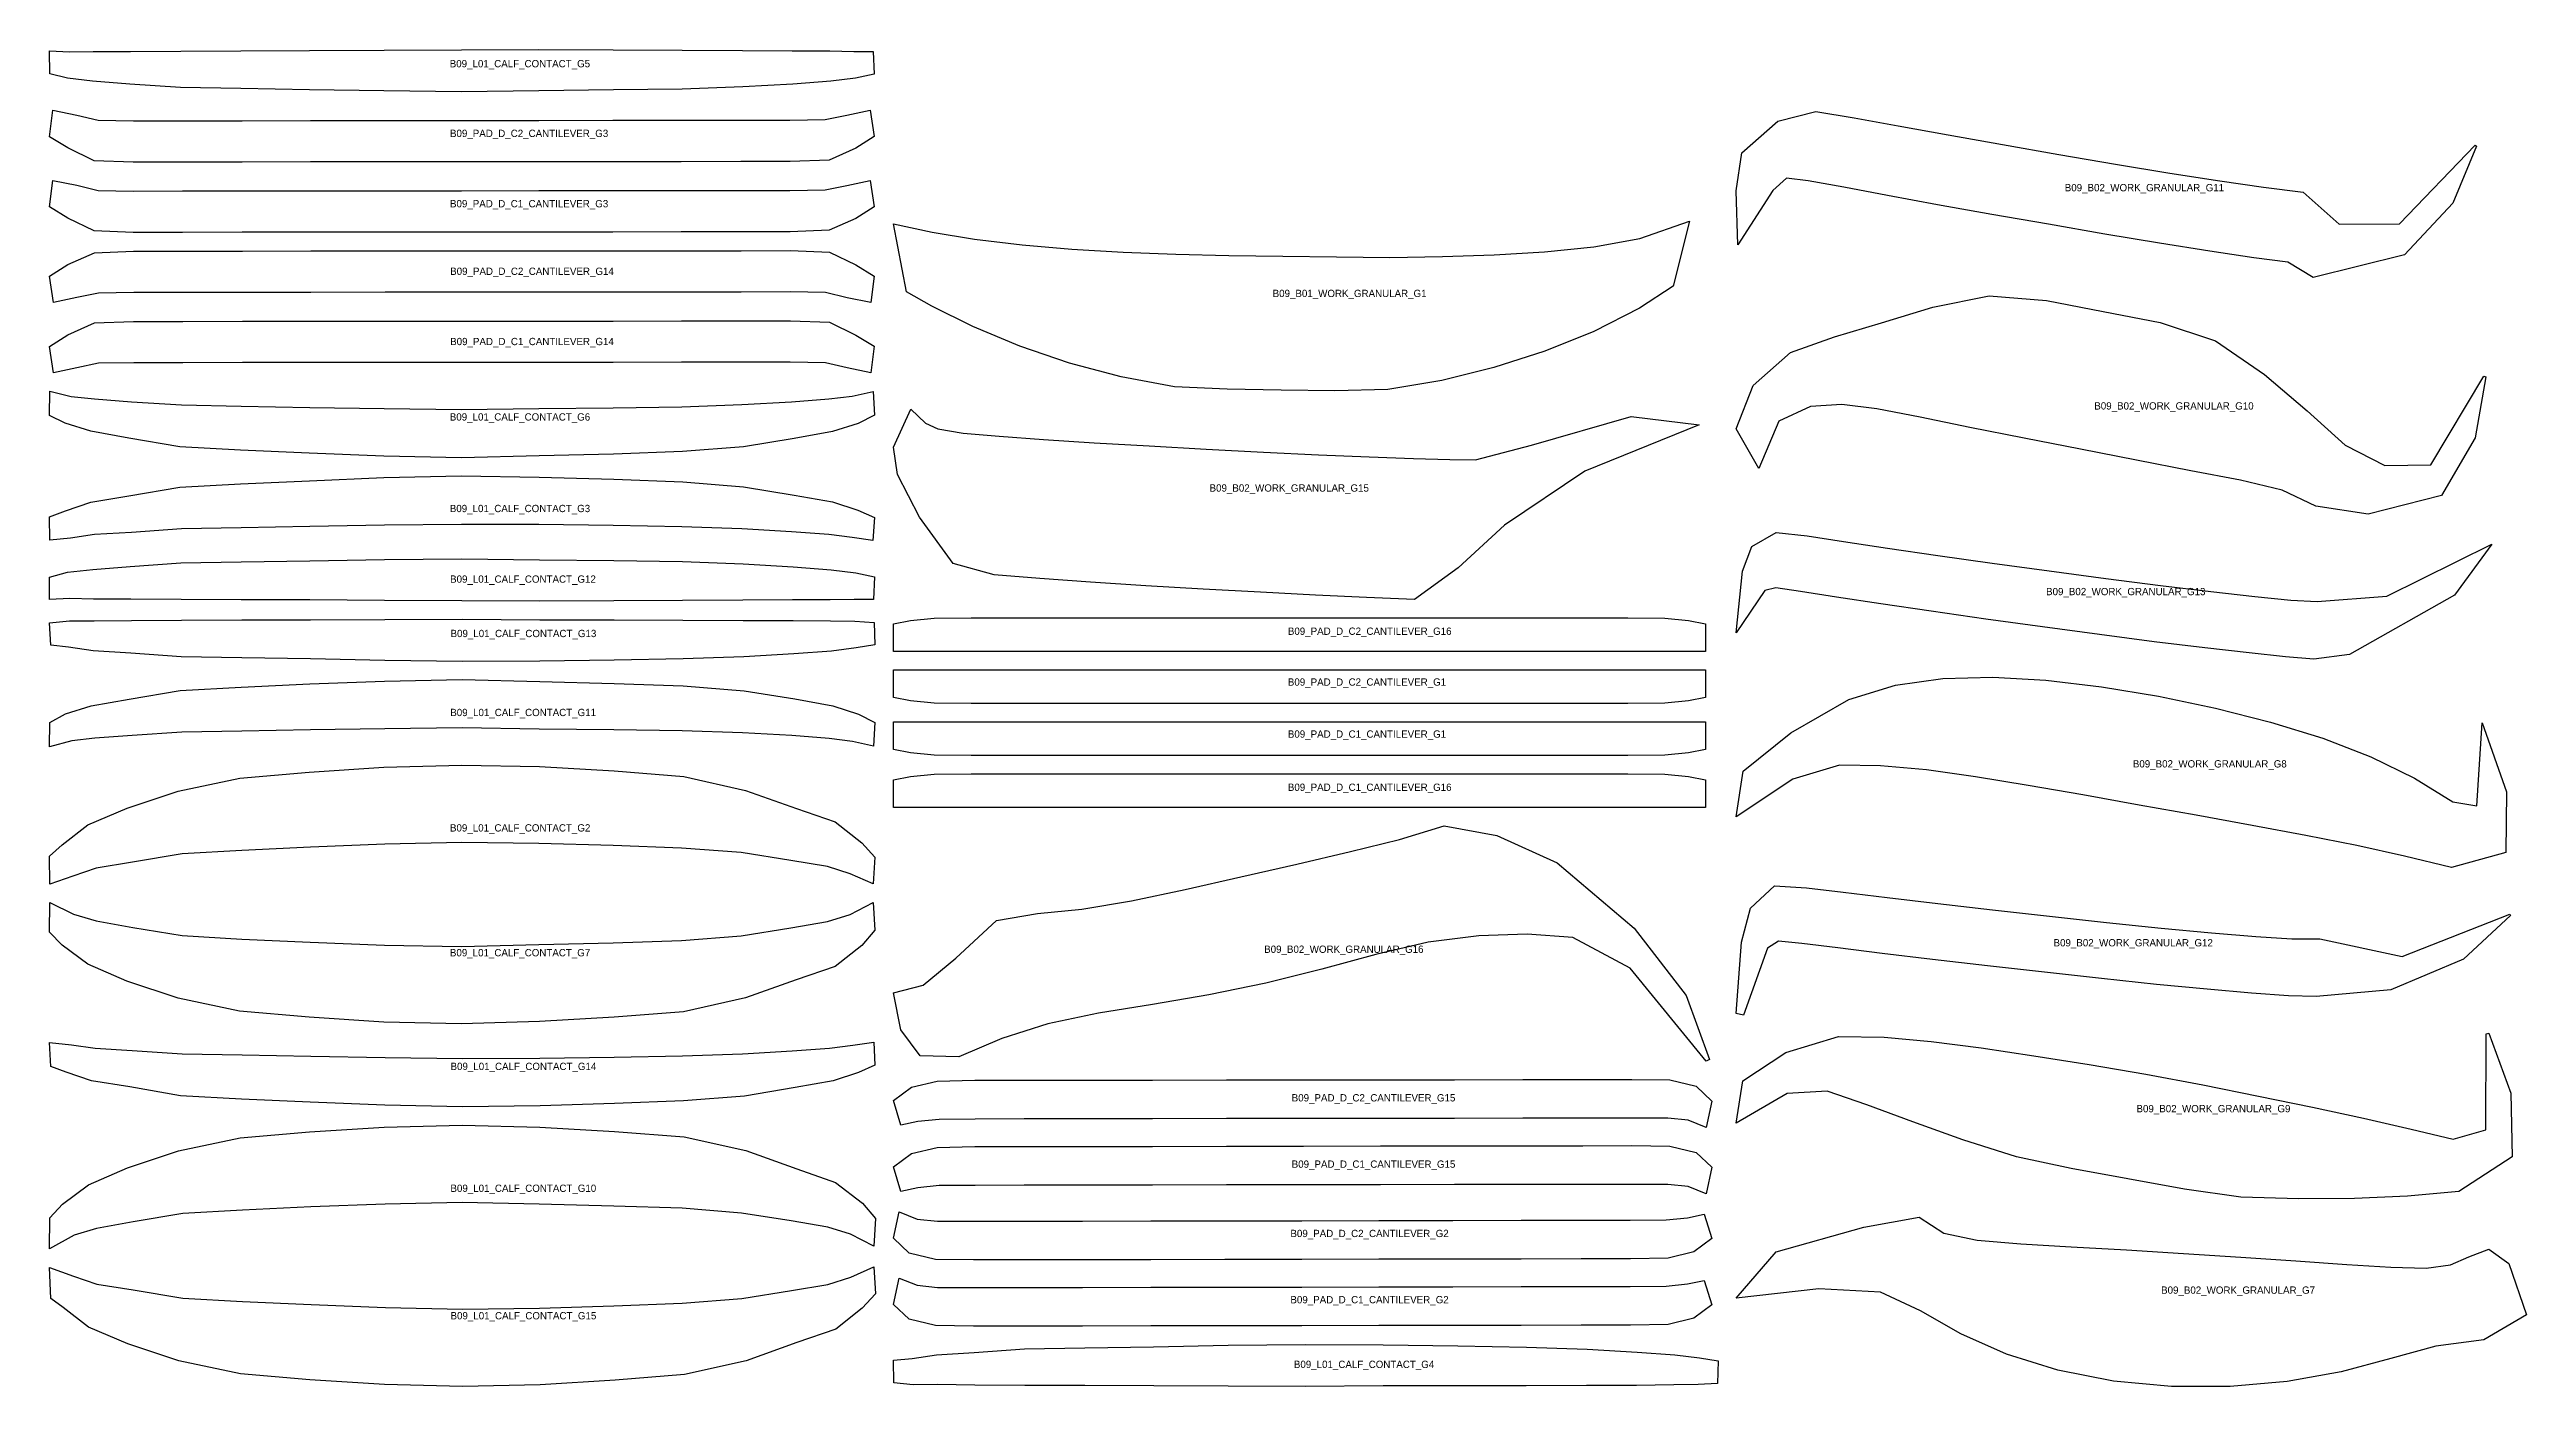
# Model space of a CAD drawing. Header units: millimetres. Extents: x 15 to 17457, y 15 to 1484.
# Drawn here: x 1888 to 4606, y 15 to 1483 of the extents above; entities that cross this region are included whole.
import ezdxf

# ---------------------------------------------------------------- set-up
doc = ezdxf.new("R2010")
doc.units = ezdxf.units.MM

msp = doc.modelspace()

# ---------------------------------------------------------------- linework, layer by layer
for points in [[(1887.9, 1481.2), (1909.9, 1479.9), (1935.9, 1480.6), (1976.9, 1480.5), (2031.9, 1480.9), (2097.9, 1481.2), (2173.2, 1481.4), (2254.9, 1481.9), (2339.9, 1482.3), (2424.8, 1482.6), (2506.5, 1482.3), (2581.9, 1481.8), (2648.1, 1481.6), (2702.8, 1481.1), (2744.1, 1481), (2770.3, 1480.4), (2791.5, 1480.5), (2792.6, 1455.6), (2772.3, 1451.2), (2745.1, 1448), (2703.6, 1444.6), (2648.5, 1441.6), (2582.1, 1439.2), (2506.6, 1438.2), (2424.9, 1437.4), (2339.9, 1436.1), (2254.8, 1437.1), (2173.1, 1438.3), (2097.8, 1439.7), (2031.5, 1440.8), (1976, 1444.6), (1934.9, 1447.9), (1907.5, 1451), (1888.2, 1455.9), (1887.9, 1481.2)], [(1891.7, 1416), (1917.7, 1410.7), (1941.3, 1405), (1979.9, 1404.4), (2033.7, 1404.5), (2099.4, 1404.5), (2174.3, 1404.6), (2255.6, 1404.7), (2340.1, 1404.7), (2424.6, 1404.8), (2505.9, 1404.9), (2580.8, 1404.9), (2646.5, 1405), (2700.3, 1405), (2739.1, 1405.7), (2762.8, 1410.5), (2788.4, 1416.1), (2792.7, 1387.2), (2772.6, 1374.4), (2743.2, 1361.3), (2700.6, 1359.6), (2646.5, 1359.6), (2580.9, 1359.5), (2506, 1359.5), (2424.7, 1359.4), (2340.1, 1359.3), (2255.6, 1359.2), (2174.3, 1359.2), (2099.4, 1359.1), (2033.7, 1359.1), (1979.6, 1359), (1936.8, 1360.6), (1908, 1374.7), (1887.9, 1386.9), (1891.7, 1416)], [(3738.6, 1327.5), (3744.6, 1369.1), (3784.1, 1404.1), (3826, 1414.6), (3868.1, 1407.5), (3916.2, 1398.7), (3971.1, 1388.8), (4030.6, 1378.2), (4092.6, 1367.5), (4154.5, 1356.8), (4214.1, 1346.8), (4269, 1338.3), (4317.1, 1331.4), (4360.5, 1326.1), (4400.1, 1290.8), (4466.2, 1291.2), (4549.4, 1377.5), (4550.9, 1376.5), (4524.7, 1313.8), (4471.7, 1257.2), (4371.4, 1232.4), (4343.8, 1249.2), (4306.5, 1254.1), (4258, 1261.2), (4202.8, 1269.9), (4143.1, 1280), (4081.1, 1290.8), (4019.1, 1301.6), (3959.5, 1312.3), (3904.6, 1322.3), (3856.5, 1331.4), (3817.4, 1338.4), (3793.7, 1341.5), (3778.8, 1328), (3740.2, 1268.2), (3738.6, 1327.5)], [(1891.7, 1338.8), (1917.7, 1333.6), (1941.3, 1327.9), (1979.9, 1327.3), (2033.7, 1327.4), (2099.4, 1327.4), (2174.3, 1327.5), (2255.6, 1327.5), (2340.1, 1327.6), (2424.6, 1327.7), (2505.9, 1327.8), (2580.8, 1327.8), (2646.5, 1327.9), (2700.3, 1327.9), (2739.1, 1328.5), (2762.8, 1333.4), (2788.4, 1339), (2792.7, 1310.1), (2772.6, 1297.3), (2743.2, 1284.2), (2700.6, 1282.5), (2646.5, 1282.5), (2580.9, 1282.4), (2506, 1282.3), (2424.7, 1282.3), (2340.1, 1282.2), (2255.6, 1282.1), (2174.3, 1282.1), (2099.4, 1282), (2033.7, 1281.9), (1979.6, 1281.9), (1936.8, 1283.5), (1908, 1297.6), (1887.9, 1309.8), (1891.7, 1338.8)], [(2814, 1291.1), (2856.2, 1282.2), (2902.7, 1274.3), (2954.9, 1268.2), (3009.6, 1263.6), (3065.9, 1260.2), (3123.5, 1257.9), (3181.9, 1256.6), (3240.9, 1255.9), (3300, 1255), (3358.5, 1254.4), (3416.3, 1255.3), (3472.9, 1257.2), (3528.3, 1260.6), (3582.2, 1266.2), (3632.8, 1275.3), (3687.4, 1294.3), (3669.4, 1223), (3632.5, 1198.6), (3582.3, 1173.2), (3528.4, 1151.4), (3472.6, 1133.4), (3415.4, 1119.4), (3356.4, 1109.5), (3298.2, 1107.8), (3239.1, 1108.8), (3180.1, 1109.6), (3122.1, 1112.3), (3063.6, 1123.3), (3007.1, 1138.2), (2952.6, 1156.8), (2901, 1178.4), (2855.9, 1201), (2828.2, 1216.5), (2814, 1291.1)], [(1887.9, 1233.8), (1908, 1246.5), (1937.4, 1259.6), (1980, 1261.3), (2034.1, 1261.3), (2099.8, 1261.4), (2174.7, 1261.5), (2256, 1261.5), (2340.5, 1261.6), (2425, 1261.7), (2506.3, 1261.7), (2581.2, 1261.8), (2646.9, 1261.8), (2701, 1261.9), (2743.8, 1260.3), (2772.6, 1246.2), (2792.7, 1234), (2788.9, 1204.9), (2762.9, 1210.2), (2739.3, 1215.9), (2700.7, 1216.5), (2646.9, 1216.4), (2581.3, 1216.4), (2506.3, 1216.3), (2425.1, 1216.2), (2340.5, 1216.2), (2256, 1216.1), (2174.7, 1216), (2099.8, 1216), (2034.1, 1215.9), (1980.3, 1215.9), (1941.5, 1215.3), (1917.8, 1210.4), (1892.2, 1204.8), (1887.9, 1233.8)], [(3738.6, 1066.4), (3757.2, 1113.8), (3798.1, 1150), (3846.2, 1167.1), (3898, 1182.7), (3954.1, 1199.9), (4016, 1212.4), (4078.9, 1207), (4141.2, 1194.9), (4203.8, 1182.9), (4264.3, 1162.8), (4318.1, 1125.9), (4364.8, 1085.9), (4406.8, 1048.4), (4450.2, 1025.9), (4500.6, 1026.7), (4558.9, 1124), (4560.9, 1123.2), (4549.2, 1056.4), (4512.5, 993.1), (4431.8, 972.6), (4374.3, 981.4), (4337.7, 999), (4291.7, 1009.8), (4237.2, 1020.3), (4177.8, 1031.7), (4116.1, 1043.8), (4054.3, 1055.9), (3994.9, 1067.8), (3940.3, 1078.9), (3892.8, 1088.1), (3854.5, 1093), (3820.2, 1090.7), (3785.1, 1074.8), (3763.3, 1022.8), (3738.6, 1066.4)], [(1887.9, 1156.7), (1908, 1169.4), (1937.4, 1182.5), (1980, 1184.2), (2034.1, 1184.2), (2099.8, 1184.3), (2174.7, 1184.4), (2256, 1184.4), (2340.5, 1184.5), (2425, 1184.6), (2506.3, 1184.6), (2581.2, 1184.7), (2646.9, 1184.7), (2701, 1184.8), (2743.8, 1183.2), (2772.6, 1169.1), (2792.7, 1156.9), (2788.9, 1127.8), (2762.9, 1133.1), (2739.3, 1138.8), (2700.7, 1139.4), (2646.9, 1139.3), (2581.3, 1139.3), (2506.3, 1139.2), (2425.1, 1139.1), (2340.5, 1139.1), (2256, 1139), (2174.7, 1138.9), (2099.8, 1138.9), (2034.1, 1138.8), (1980.3, 1138.8), (1941.5, 1138.2), (1917.8, 1133.3), (1892.2, 1127.7), (1887.9, 1156.7)], [(1888.4, 1107.7), (1911.8, 1101.9), (1937.2, 1099.2), (1977.9, 1096), (2032.6, 1092.4), (2098.3, 1091.2), (2173.6, 1089.8), (2255.2, 1088.5), (2340, 1087.5), (2424.7, 1088.7), (2506.4, 1089.4), (2581.5, 1090.5), (2647.5, 1092.8), (2702, 1095.7), (2742.8, 1099.1), (2768.4, 1102.1), (2791.5, 1107.2), (2792.9, 1081.4), (2775.1, 1072.2), (2746.9, 1063.2), (2705, 1055.6), (2649.4, 1046.5), (2582.4, 1041.3), (2506.8, 1038.6), (2425.1, 1036.5), (2340, 1034.5), (2254.7, 1036.2), (2172.9, 1039.4), (2097.5, 1042.8), (2030.7, 1046.6), (1974.9, 1056), (1933.2, 1063.6), (1905.1, 1072.3), (1887.9, 1081), (1888.4, 1107.7)], [(2833, 1087.8), (2849, 1072.4), (2862.7, 1066.3), (2890.2, 1061.6), (2929.7, 1058.3), (2978.4, 1054.7), (3033.9, 1051), (3094.3, 1047.4), (3157.1, 1044), (3219.9, 1040.6), (3280.2, 1037.6), (3335.8, 1035.4), (3384.6, 1033.7), (3424.4, 1032.4), (3452.5, 1032.3), (3513.9, 1048.3), (3623.3, 1079.6), (3697.8, 1070.8), (3572.3, 1019.7), (3484.4, 960.6), (3433.6, 913.8), (3385.7, 878.8), (3332.7, 881.2), (3276.9, 883.7), (3216.4, 886.9), (3153.6, 890.4), (3090.7, 894), (3030.2, 897.8), (2974.5, 901.9), (2924.5, 906.1), (2879.4, 918.5), (2842.3, 969.3), (2818.3, 1016), (2814, 1046), (2833, 1087.8)], [(1887.9, 969.8), (1905.6, 976.2), (1933.2, 985.7), (1975.1, 992.6), (2030.8, 1002.2), (2097.6, 1006), (2173, 1009.3), (2254.8, 1012.8), (2340, 1014.5), (2425.2, 1013.3), (2507, 1011), (2582.6, 1007.9), (2649.5, 1002.7), (2705, 993.4), (2746.9, 986.2), (2774.8, 977.1), (2792.9, 969), (2791.4, 943.6), (2768.7, 947), (2742.8, 950.3), (2702.1, 953.2), (2647.5, 956.5), (2581.6, 958.7), (2506.4, 960.2), (2424.8, 961.2), (2340.1, 961.4), (2255.3, 960.4), (2173.6, 958.9), (2098.3, 957.5), (2032.6, 956.4), (1977.8, 952.5), (1937.3, 950.2), (1911.1, 946.3), (1888.3, 944.2), (1887.9, 969.8)], [(3745.3, 909.9), (3755.8, 937.2), (3782.5, 952.6), (3816.2, 948.6), (3856.1, 942.7), (3904.4, 935.4), (3959.6, 927.3), (4019.4, 918.9), (4081.7, 910.4), (4144, 902), (4203.9, 894.2), (4259.1, 887.6), (4307.6, 882.2), (4347.1, 878.3), (4375.8, 876.8), (4452.2, 882.4), (4567.7, 939.7), (4526.7, 883.5), (4411.5, 818.5), (4372.3, 813.5), (4341.3, 816.1), (4301.2, 820.3), (4252.6, 825.8), (4197.2, 832.5), (4137.1, 840.5), (4074.7, 848.9), (4012.4, 857.4), (3952.4, 866), (3897.1, 874.1), (3848.7, 881.6), (3809.1, 887.8), (3782, 891.8), (3769.9, 888.9), (3738.6, 842.2), (3745.3, 909.9)], [(1888, 903.3), (1907.7, 908.9), (1935.3, 912), (1976.5, 915.2), (2031.9, 919), (2098.2, 920.2), (2173.5, 921.5), (2255.3, 922.7), (2340.4, 923.6), (2425.4, 922.3), (2507, 921.6), (2582.5, 920.5), (2649, 917.9), (2704, 914.9), (2745.4, 911.5), (2772.6, 908.2), (2792.9, 903.8), (2791.9, 879), (2770.6, 879), (2744.4, 878.5), (2703.1, 878.4), (2648.6, 878.1), (2582.3, 877.9), (2507, 877.4), (2425.3, 877.2), (2340.3, 877.5), (2255.3, 877.9), (2173.6, 878.4), (2098.3, 878.7), (2032.3, 878.9), (1977.3, 879.3), (1936.3, 879.2), (1910.2, 879.9), (1887.9, 878.8), (1888, 903.3)], [(1887.9, 853.2), (1910, 855.6), (1936.9, 855.4), (1977.8, 856), (2032.8, 856.1), (2098.8, 856.4), (2174.2, 856.7), (2255.9, 856.9), (2340.9, 857.2), (2425.9, 856.5), (2507.4, 856.4), (2582.8, 856.3), (2649.1, 856), (2703.7, 856), (2744.9, 855.3), (2771.5, 855.1), (2792.6, 853.8), (2793.3, 829), (2772.8, 825.8), (2746, 822.3), (2704.5, 819.4), (2649.6, 816.1), (2583.1, 813.7), (2507.6, 812.3), (2425.9, 811.3), (2340.9, 811), (2255.8, 812), (2174.1, 813.6), (2098.8, 814.9), (2032.4, 816), (1977.1, 820.1), (1935.7, 822.6), (1908.9, 826.6), (1889.2, 828.8), (1887.9, 853.2)], [(2814, 852.1), (2832.5, 856), (2858.4, 858.5), (2899, 858.8), (2953, 858.8), (3018.6, 858.8), (3093.5, 858.8), (3174.8, 858.8), (3259.3, 858.8), (3343.9, 858.8), (3425.2, 858.8), (3500.1, 858.8), (3565.7, 858.8), (3619.7, 858.8), (3660.3, 858.5), (3686.2, 856), (3704.7, 852.1), (3704.7, 821.8), (3684.3, 821.8), (3659.7, 821.8), (3619.6, 821.8), (3565.7, 821.8), (3500.1, 821.8), (3425.2, 821.8), (3343.9, 821.8), (3259.3, 821.8), (3174.8, 821.8), (3093.5, 821.8), (3018.6, 821.8), (2953, 821.8), (2899.1, 821.8), (2859, 821.8), (2834.4, 821.8), (2814, 821.8), (2814, 852.1)], [(1888.2, 743.7), (1905.3, 753.3), (1933.7, 762.1), (1975.4, 769.6), (2031.2, 779), (2098, 782.8), (2173.4, 786.2), (2255.3, 789.3), (2340.5, 791), (2425.7, 788.9), (2507.4, 786.7), (2583, 784.2), (2649.9, 778.8), (2705.5, 769.7), (2747.3, 762), (2775.5, 752.9), (2793.3, 743.8), (2791.9, 718), (2768.8, 723), (2743.2, 726.2), (2702.5, 729.5), (2648.1, 732.4), (2582.1, 734.9), (2507, 735.9), (2425.3, 736.7), (2340.5, 738), (2255.8, 737), (2174.1, 735.7), (2098.8, 734.3), (2033.1, 733.2), (1978.4, 729.6), (1937.7, 726.5), (1912.4, 723.8), (1887.9, 717.1), (1888.2, 743.7)], [(2814, 801.8), (2834.4, 801.8), (2859, 801.8), (2899.1, 801.8), (2953, 801.8), (3018.6, 801.8), (3093.5, 801.8), (3174.8, 801.8), (3259.3, 801.8), (3343.9, 801.8), (3425.2, 801.8), (3500.1, 801.8), (3565.7, 801.8), (3619.6, 801.8), (3659.7, 801.8), (3684.3, 801.8), (3704.7, 801.8), (3704.7, 771.4), (3686.2, 767.6), (3660.3, 765), (3619.7, 764.7), (3565.7, 764.7), (3500.1, 764.7), (3425.2, 764.7), (3343.9, 764.7), (3259.3, 764.7), (3174.8, 764.7), (3093.5, 764.7), (3018.6, 764.7), (2953, 764.7), (2899, 764.7), (2858.4, 765), (2832.5, 767.6), (2814, 771.4), (2814, 801.8)], [(3746.1, 690.6), (3798.4, 732.4), (3861.9, 769.3), (3913.2, 784.9), (3965.2, 792.3), (4020, 793.5), (4078.3, 790.2), (4139.4, 783.1), (4202, 772.6), (4264.4, 759.6), (4324.9, 744.4), (4382.1, 726.6), (4434.8, 706.2), (4482.9, 682.7), (4524.9, 656.7), (4551.2, 652.5), (4557, 743.5), (4583.7, 667.7), (4582.9, 601), (4523.4, 584.6), (4471.6, 597), (4419.4, 608.7), (4363.6, 619.9), (4304.5, 630.9), (4243.1, 642), (4180.8, 653.2), (4119, 664.3), (4058.7, 674.8), (4001.1, 684.2), (3947.2, 691.8), (3897, 696.4), (3851.7, 697.1), (3800.8, 681.6), (3738.6, 640.2), (3746.1, 690.6)], [(2814, 744.7), (2834.4, 744.7), (2859, 744.7), (2899.1, 744.7), (2953, 744.7), (3018.6, 744.7), (3093.5, 744.7), (3174.8, 744.7), (3259.3, 744.7), (3343.9, 744.7), (3425.2, 744.7), (3500.1, 744.7), (3565.7, 744.7), (3619.6, 744.7), (3659.7, 744.7), (3684.3, 744.7), (3704.7, 744.7), (3704.7, 714.4), (3686.2, 710.5), (3660.3, 707.9), (3619.7, 707.6), (3565.7, 707.6), (3500.1, 707.6), (3425.2, 707.6), (3343.9, 707.6), (3259.3, 707.6), (3174.8, 707.6), (3093.5, 707.6), (3018.6, 707.6), (2953, 707.6), (2899, 707.6), (2858.4, 707.9), (2832.5, 710.5), (2814, 714.4), (2814, 744.7)], [(1887.9, 597), (1901.8, 609.6), (1930.1, 631.4), (1973, 649.8), (2029, 668.5), (2096.6, 682.9), (2172.8, 689.5), (2254.8, 694.9), (2340.2, 697.1), (2425.5, 695.4), (2507.5, 690.7), (2583.8, 684.5), (2651.6, 669.4), (2707.3, 649.4), (2749.9, 634.9), (2779.2, 611.9), (2793.4, 596), (2791.7, 566.6), (2766.5, 577.7), (2741.4, 585.7), (2701.3, 592.3), (2646.8, 601.1), (2581.3, 606), (2506.3, 609), (2424.8, 611.2), (2340.2, 612.2), (2255.7, 610.4), (2174.1, 606.9), (2098.9, 603.5), (2033.6, 599.7), (1979.1, 590.4), (1939.1, 584), (1913.5, 575.3), (1888.1, 566.4), (1887.9, 597)], [(2814, 680.8), (2832.5, 684.7), (2858.4, 687.3), (2899, 687.6), (2953, 687.6), (3018.6, 687.6), (3093.5, 687.6), (3174.8, 687.6), (3259.3, 687.6), (3343.9, 687.6), (3425.2, 687.6), (3500.1, 687.6), (3565.7, 687.6), (3619.7, 687.6), (3660.3, 687.3), (3686.2, 684.7), (3704.7, 680.8), (3704.7, 650.5), (3684.3, 650.5), (3659.7, 650.5), (3619.6, 650.5), (3565.7, 650.5), (3500.1, 650.5), (3425.2, 650.5), (3343.9, 650.5), (3259.3, 650.5), (3174.8, 650.5), (3093.5, 650.5), (3018.6, 650.5), (2953, 650.5), (2899.1, 650.5), (2859, 650.5), (2834.4, 650.5), (2814, 650.5), (2814, 680.8)], [(2814, 447.1), (2846.3, 455.5), (2882.2, 485.2), (2927, 526.6), (2971.9, 534.1), (3020.6, 538.9), (3074.9, 548.2), (3133.8, 560.6), (3195.1, 574.5), (3256.4, 588.5), (3315.2, 602.1), (3368.9, 615.5), (3418.2, 630.5), (3476, 619.9), (3542, 589.8), (3626.7, 518.1), (3683.5, 444.2), (3709.1, 374.1), (3705.6, 372.1), (3622.1, 474.2), (3559.3, 507.8), (3509.3, 511.6), (3456, 509.6), (3400.5, 502.6), (3343.1, 489.2), (3283.7, 473.2), (3222.3, 457.8), (3160, 444.8), (3098.2, 434.4), (3038.7, 424.8), (2983.1, 413.2), (2932.6, 397.1), (2885.7, 377), (2843.3, 377.9), (2821.8, 406.5), (2814, 447.1)], [(1888.3, 546.4), (1914.1, 533.6), (1939, 526.1), (1979.2, 519), (2033.5, 510), (2098.9, 506.2), (2174, 502.8), (2255.6, 499.6), (2340.1, 497.9), (2424.7, 500), (2506.3, 502), (2581.2, 504.7), (2646.7, 509.8), (2701.2, 518.3), (2741.4, 525.4), (2766.2, 533.2), (2791.7, 546.2), (2793.5, 515.9), (2779.3, 499.2), (2749.9, 476.2), (2707.2, 461.3), (2651.5, 441.5), (2583.6, 426.2), (2507.3, 420.4), (2425.4, 415.7), (2340.1, 413), (2254.6, 415.1), (2172.6, 420.3), (2096.5, 426.9), (2028.9, 441.1), (1972.9, 459.8), (1930.1, 478.7), (1901.6, 499.6), (1887.9, 513.8), (1888.3, 546.4)], [(3744.4, 502.8), (3754.3, 540.1), (3780.4, 564.6), (3815.6, 562.3), (3855.8, 557.7), (3904.3, 551.7), (3959.6, 545.1), (4019.7, 538.2), (4082.2, 531.3), (4144.7, 524.5), (4204.8, 518.2), (4260.1, 513), (4308.6, 508.9), (4348.1, 506.3), (4378.9, 506.3), (4469.2, 486.9), (4587.2, 533.6), (4588.2, 532.1), (4536.5, 483.9), (4456.9, 450.5), (4375, 443.1), (4344.3, 443.9), (4303.9, 446.9), (4255.1, 451.1), (4199.5, 456.4), (4139.3, 462.8), (4076.8, 469.7), (4014.2, 476.6), (3954, 483.6), (3898.6, 490.3), (3850.1, 496.4), (3810.4, 501.3), (3784.9, 503.7), (3772.7, 496.2), (3746.4, 422.7), (3738.6, 424.4), (3744.4, 502.8)], [(1887.9, 392.7), (1912, 390), (1938.1, 386.2), (1978.6, 383.8), (2033.5, 380), (2099.2, 378.9), (2174.5, 377.6), (2256.2, 376), (2341, 375), (2425.7, 375.3), (2507.3, 376.4), (2582.4, 377.8), (2648.4, 380.2), (2702.9, 383.4), (2743.6, 386.2), (2769.4, 389.6), (2792.2, 393), (2793.6, 367.6), (2775.6, 359.5), (2747.7, 350.4), (2705.9, 343.2), (2650.4, 333.8), (2583.5, 328.5), (2507.9, 325.6), (2426.1, 323.2), (2340.9, 322), (2255.7, 323.7), (2173.9, 327.1), (2098.5, 330.4), (2031.6, 334.2), (1975.9, 343.8), (1934, 350.6), (1906.3, 360.2), (1889.2, 366.4), (1887.9, 392.7)], [(3745.7, 350.5), (3792.9, 381.6), (3850.8, 399.1), (3900.8, 398.3), (3952.3, 393.7), (4007.1, 386.6), (4065.2, 378), (4125.9, 368.6), (4188.1, 357.9), (4250.4, 346), (4311.6, 333.6), (4370.7, 321.5), (4426.7, 309.5), (4479.2, 297.5), (4525.1, 286.6), (4561.1, 296.9), (4561.2, 402.2), (4564.1, 402.7), (4588.3, 337.1), (4589.9, 267.2), (4531.4, 229), (4475, 223.9), (4416.9, 221.4), (4355.7, 220.9), (4292, 223), (4230.4, 231.7), (4168.3, 243.1), (4106.2, 254.3), (4046, 267.2), (3987.3, 285.9), (3932.4, 305.6), (3881.9, 324.2), (3838.4, 339), (3794.4, 336.5), (3738.6, 304), (3745.7, 350.5)], [(2814, 328.9), (2833.6, 343.4), (2861.9, 350.3), (2903.3, 351.1), (2957.3, 351.2), (3023, 351.2), (3097.9, 351.4), (3179.2, 351.5), (3263.7, 351.6), (3348.3, 351.7), (3429.5, 351.8), (3504.4, 352), (3570.1, 352), (3624.1, 352.1), (3665.6, 351.5), (3694.7, 344.5), (3711.6, 328.3), (3705.4, 299.4), (3685.9, 307.2), (3663.5, 309.4), (3624, 309.6), (3570.2, 309.6), (3504.5, 309.5), (3429.6, 309.3), (3348.3, 309.2), (3263.8, 309.1), (3179.2, 309), (3098, 308.9), (3023, 308.8), (2957.4, 308.7), (2903.5, 308.6), (2864.1, 308.2), (2840.6, 305.8), (2822.1, 301.9), (2814, 328.9)], [(1888.4, 200), (1902, 215.1), (1930.6, 236.2), (1973.4, 254.9), (2029.4, 273.6), (2097, 287.9), (2173.2, 294.6), (2255.2, 299.8), (2340.6, 302), (2426, 299.5), (2507.9, 294.8), (2584.1, 288.9), (2652, 273.9), (2707.8, 253.9), (2750.4, 239), (2779.8, 216.1), (2794, 199.5), (2792.3, 169.2), (2766.8, 182.1), (2741.9, 189.9), (2701.8, 196.9), (2647.3, 205.4), (2581.9, 210.6), (2506.9, 213), (2425.3, 215.1), (2340.7, 217.1), (2256.2, 215.3), (2174.7, 212.1), (2099.5, 208.6), (2034.1, 204.8), (1979.7, 195.7), (1939.6, 188.6), (1914.9, 181.2), (1887.9, 166.2), (1888.4, 200)], [(2814, 256.1), (2833.6, 270.6), (2861.9, 277.5), (2903.3, 278.3), (2957.3, 278.4), (3023, 278.5), (3097.9, 278.6), (3179.2, 278.7), (3263.7, 278.8), (3348.3, 279), (3429.5, 279.1), (3504.4, 279.2), (3570.1, 279.3), (3624.1, 279.4), (3665.6, 278.7), (3694.7, 271.7), (3711.6, 255.6), (3705.4, 226.6), (3685.9, 234.4), (3663.5, 236.6), (3624, 236.9), (3570.2, 236.8), (3504.5, 236.7), (3429.6, 236.6), (3348.3, 236.5), (3263.8, 236.3), (3179.2, 236.2), (3098, 236.1), (3023, 236), (2957.4, 235.9), (2903.5, 235.8), (2864.1, 235.5), (2840.6, 233.1), (2822.1, 229.2), (2814, 256.1)], [(2820.3, 206.6), (2839.8, 198.8), (2862.2, 196.6), (2901.7, 196.4), (2955.5, 196.5), (3021.2, 196.6), (3096.1, 196.7), (3177.4, 196.8), (3261.9, 197), (3346.4, 197.1), (3427.7, 197.2), (3502.6, 197.4), (3568.3, 197.5), (3622.1, 197.6), (3661.6, 197.9), (3685, 200.3), (3703.5, 204.2), (3711.6, 177.3), (3692.1, 162.8), (3663.8, 155.9), (3622.4, 155.1), (3568.4, 155), (3502.7, 154.9), (3427.8, 154.7), (3346.5, 154.6), (3262, 154.5), (3177.4, 154.3), (3096.2, 154.2), (3021.2, 154.1), (2955.6, 154), (2901.6, 153.9), (2860.1, 154.5), (2831, 161.5), (2814, 177.7), (2820.3, 206.6)], [(3782.3, 162.8), (3878.5, 189.8), (3939.2, 200.9), (3966.3, 183.2), (4002.8, 175.7), (4050.7, 171.7), (4106.2, 168.4), (4166.6, 164.9), (4229.4, 161), (4292.3, 157), (4352.7, 153), (4408.3, 149), (4456.7, 145.8), (4495.6, 144.8), (4522.4, 148.4), (4542.3, 157.3), (4564.4, 165.8), (4586.4, 149.9), (4605.6, 93.8), (4558.7, 66.2), (4506.3, 59.4), (4456.6, 45.7), (4402.3, 31.2), (4343.1, 20.4), (4280.4, 15), (4216.1, 15.1), (4152.3, 20.8), (4091.3, 32.9), (4035.1, 50.5), (3985, 72.9), (3940.7, 98.2), (3896.7, 118.6), (3829, 122.1), (3738.6, 112), (3782.3, 162.8)], [(1887.9, 145.6), (1914.1, 136.2), (1939.7, 127.5), (1979.7, 121.2), (2034.3, 112), (2099.6, 108.2), (2174.8, 105), (2256.4, 101.6), (2340.9, 99.9), (2425.5, 101.1), (2507, 103.5), (2582, 106.5), (2647.4, 111.6), (2701.9, 120.5), (2742, 127.1), (2767, 135.1), (2792.2, 146.2), (2794, 116.8), (2779.7, 100.9), (2750.6, 78.1), (2708, 63.4), (2652.4, 43.1), (2584.5, 28.2), (2508.4, 21.8), (2426.4, 16.7), (2341, 15), (2255.6, 17.1), (2173.6, 22.4), (2097.4, 28.9), (2029.8, 43.2), (1973.8, 61.8), (1930.7, 80), (1902.8, 101.8), (1889.2, 111.6), (1887.9, 145.6)], [(2820.3, 133.9), (2839.8, 126.1), (2862.2, 123.8), (2901.7, 123.6), (2955.5, 123.7), (3021.2, 123.8), (3096.1, 124), (3177.4, 124.1), (3261.9, 124.2), (3346.4, 124.4), (3427.7, 124.5), (3502.6, 124.6), (3568.3, 124.7), (3622.1, 124.8), (3661.6, 125.2), (3685, 127.6), (3703.5, 131.5), (3711.6, 104.5), (3692.1, 90), (3663.8, 83.1), (3622.4, 82.3), (3568.4, 82.2), (3502.7, 82.1), (3427.8, 82), (3346.5, 81.9), (3262, 81.7), (3177.4, 81.6), (3096.2, 81.5), (3021.2, 81.3), (2955.6, 81.2), (2901.6, 81.1), (2860.1, 81.8), (2831, 88.8), (2814, 104.9), (2820.3, 133.9)], [(2814, 43.8), (2834.4, 45.8), (2861, 49.7), (2902.3, 52.3), (2957.6, 56.3), (3024, 57.4), (3099.3, 58.7), (3181, 60.2), (3266.1, 61.1), (3351.1, 60.8), (3432.9, 59.8), (3508.3, 58.3), (3574.8, 56.1), (3629.7, 52.7), (3671.3, 49.8), (3698.1, 46.4), (3718.6, 43.2), (3717.9, 18.4), (3696.8, 17.1), (3670.2, 16.8), (3629, 16.1), (3574.3, 16.1), (3508, 15.7), (3432.6, 15.6), (3351, 15.6), (3266.1, 15), (3181.1, 15.4), (3099.4, 15.6), (3024, 15.9), (2958.1, 16.2), (2903, 16.4), (2862.2, 17), (2835.3, 16.8), (2814.4, 19), (2814, 43.8)]]:
    msp.add_lwpolyline(points, close=True)

# ---------------------------------------------------------------- texts
for s, p in [('B09_L01_CALF_CONTACT_G5', (2327, 1463.1)), ('B09_PAD_D_C2_CANTILEVER_G3', (2327.3, 1386.6)), ('B09_B02_WORK_GRANULAR_G11', (4099, 1327)), ('B09_PAD_D_C1_CANTILEVER_G3', (2327.3, 1309.4)), ('B09_PAD_D_C2_CANTILEVER_G14', (2327.5, 1235.2)), ('B09_B01_WORK_GRANULAR_G1', (3229.9, 1210.9)), ('B09_PAD_D_C1_CANTILEVER_G14', (2327.5, 1158.1)), ('B09_B02_WORK_GRANULAR_G10', (4131.4, 1087.4)), ('B09_L01_CALF_CONTACT_G6', (2327.1, 1075.3)), ('B09_L01_CALF_CONTACT_G3', (2327.1, 974.8)), ('B09_B02_WORK_GRANULAR_G15', (3160.7, 997.3)), ('B09_L01_CALF_CONTACT_G12', (2327.4, 897.3)), ('B09_B02_WORK_GRANULAR_G13', (4078.5, 883.6)), ('B09_L01_CALF_CONTACT_G13', (2327.9, 837.6)), ('B09_PAD_D_C2_CANTILEVER_G16', (3246.6, 840.1)), ('B09_PAD_D_C2_CANTILEVER_G1', (3246.6, 784.3)), ('B09_L01_CALF_CONTACT_G11', (2327.6, 750.9)), ('B09_PAD_D_C1_CANTILEVER_G1', (3246.6, 727.2)), ('B09_B02_WORK_GRANULAR_G8', (4173.7, 694.5)), ('B09_PAD_D_C1_CANTILEVER_G16', (3246.6, 668.8)), ('B09_L01_CALF_CONTACT_G2', (2327.3, 624.2)), ('B09_L01_CALF_CONTACT_G7', (2327.2, 487.2)), ('B09_B02_WORK_GRANULAR_G16', (3220.6, 491)), ('B09_B02_WORK_GRANULAR_G12', (4086.7, 498.1)), ('B09_L01_CALF_CONTACT_G14', (2327.9, 362.4)), ('B09_PAD_D_C2_CANTILEVER_G15', (3250.8, 327.9)), ('B09_B02_WORK_GRANULAR_G9', (4177.7, 316)), ('B09_PAD_D_C1_CANTILEVER_G15', (3250.8, 255.1)), ('B09_L01_CALF_CONTACT_G10', (2327.8, 228.6)), ('B09_PAD_D_C2_CANTILEVER_G2', (3249.4, 179)), ('B09_PAD_D_C1_CANTILEVER_G2', (3249.4, 106.3)), ('B09_B02_WORK_GRANULAR_G7', (4204.7, 116.8)), ('B09_L01_CALF_CONTACT_G15', (2327.9, 88.7)), ('B09_L01_CALF_CONTACT_G4', (3253.2, 35.3))]:
    msp.add_text(s, height=8).set_placement(p)

doc.saveas('drawing.dxf')
